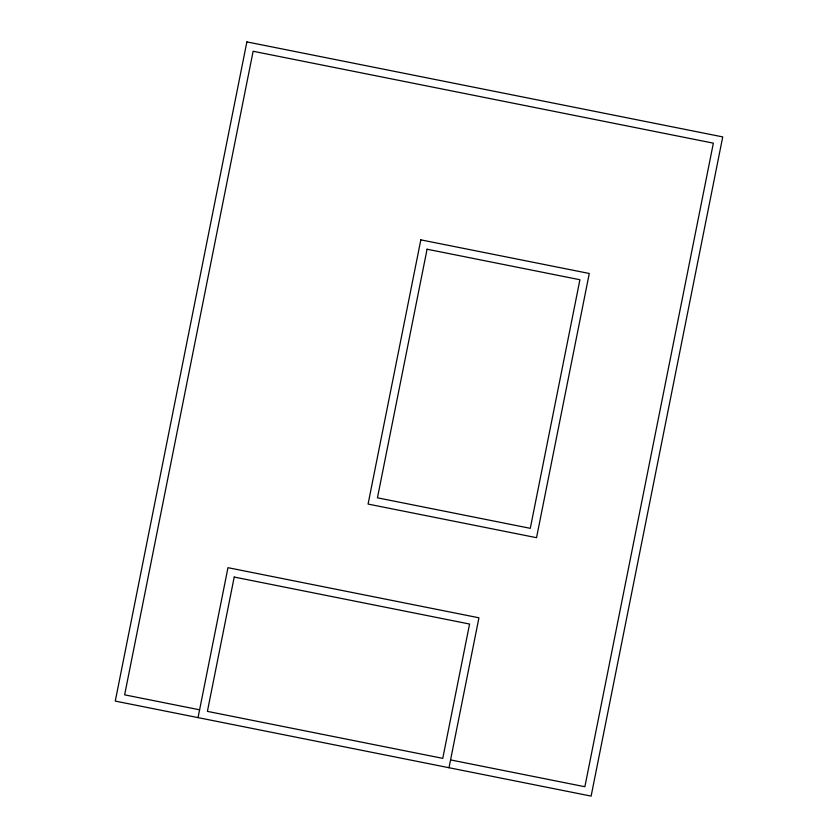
<?xml version="1.0" encoding="UTF-8"?>
<svg xmlns="http://www.w3.org/2000/svg" width="838" height="838" viewBox="0 0 838 838"><rect width="100%" height="100%" fill="white"/><g stroke="black" fill="none" stroke-linecap="round" stroke-linejoin="round"><path stroke-width="1.26" d="M198.04 717.621L227.978 567.682L478.938 617.795L449 767.723M199.601 709.807L124.632 694.838L253.128 51.265L713.368 143.162L584.872 786.735L450.561 759.919M246.875 41.9L115.267 701.092L591.125 796.1L722.733 136.908L246.875 41.9M234.221 577.057L207.405 711.368L442.757 758.359L469.573 624.038L234.221 577.057M420.823 239.857L368.071 504.067L536.53 537.692L589.282 273.481L420.823 239.857M427.076 249.221L377.446 497.814L530.286 528.328L579.917 279.735L427.076 249.221"/></g></svg>
